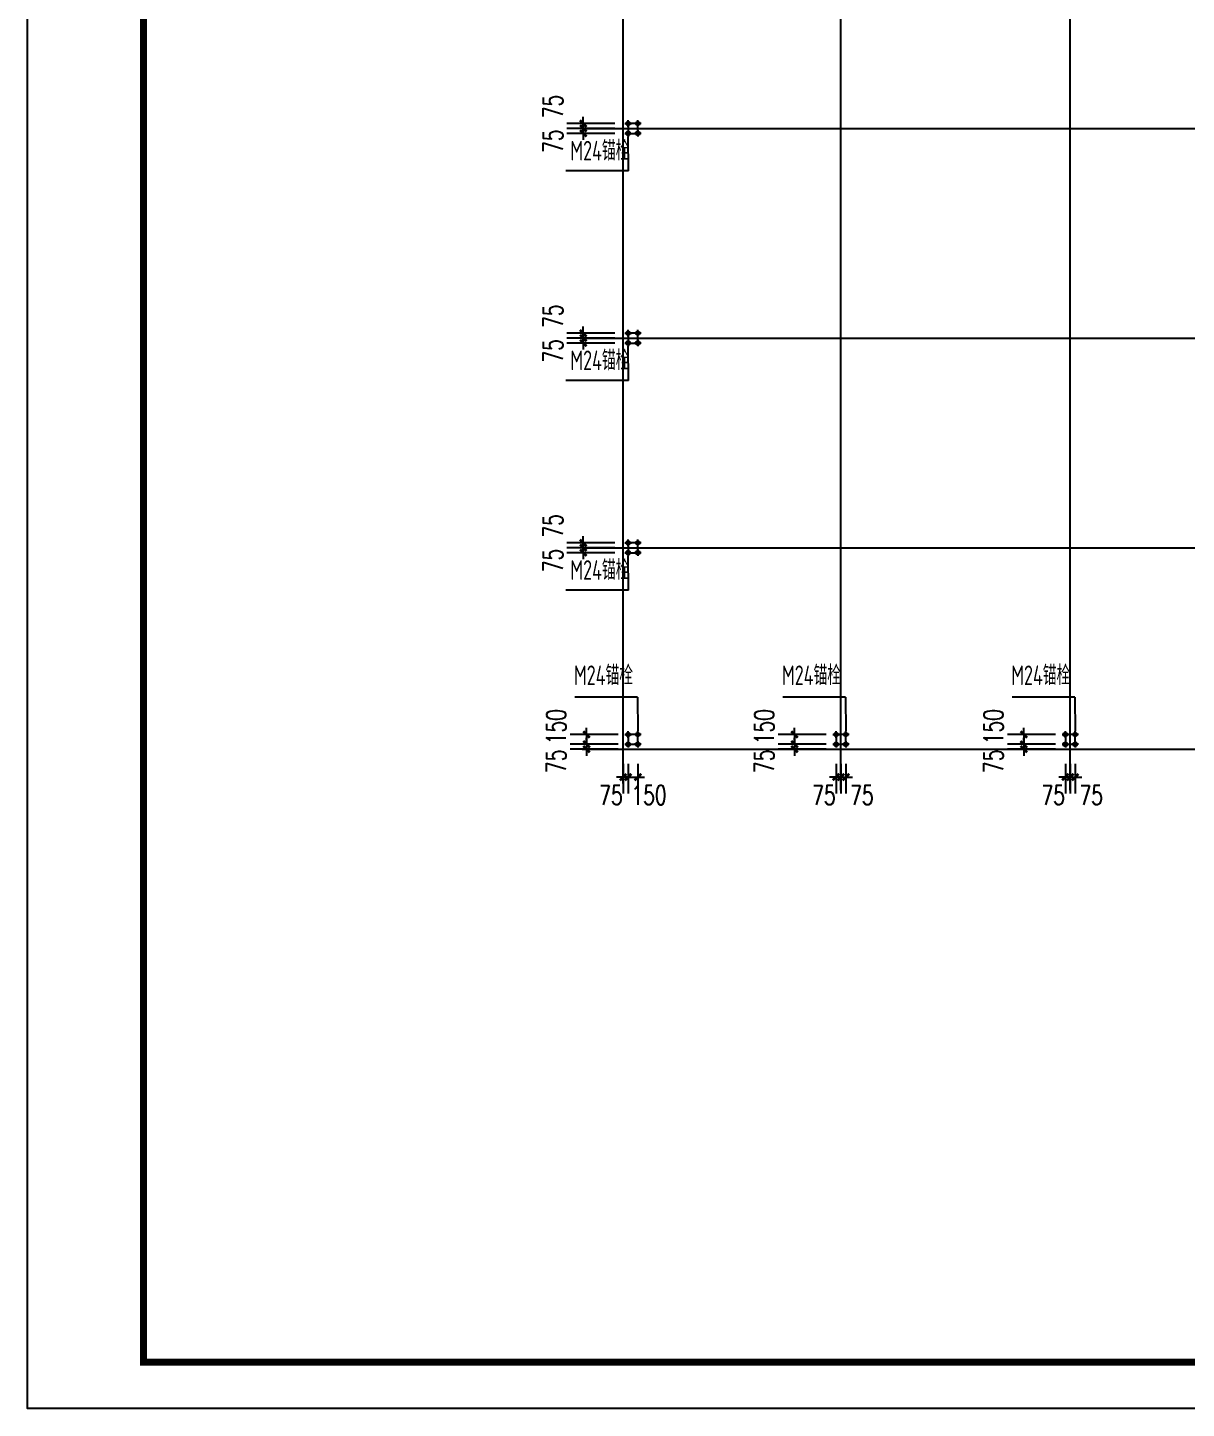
# Model space of a CAD drawing. Extents: x 180850 to 1399066, y 48356 to 327880.
# Drawn here: x 430995 to 466373, y 136382 to 178529 of the extents above; entities that cross this region are included whole.
import ezdxf
from ezdxf.enums import TextEntityAlignment as Align

# ---------------------------------------------------------------- set-up
doc = ezdxf.new("R2010")
doc.units = 0
doc.header["$LTSCALE"] = 1000
for name, color, linetype in [('AXIS', 3, 'Continuous'), ('DOTE', 1, 'Continuous'), ('PUB_TITLE', 4, 'Continuous'), ('TEXT', 7, 'Continuous')]:
    doc.layers.add(name, color=color, linetype=linetype)
doc.styles.add('_TCH_DIM_T3', font='SIMPLEX', dxfattribs={"width": 0.705882, "bigfont": 'GBCBIG'})
doc.styles.add('TSSD_Label', font='tssdeng.shx', dxfattribs={"width": 0.7, "bigfont": 'hztxt.shx'})
doc.dimstyles.new('TCH-200-2', dxfattribs={"dimtxt": 595, "dimasz": 200, "dimexe": 500, "dimexo": 600, "dimgap": 252.5, "dimtad": 1, "dimdec": 0, "dimlfac": 0.5, "dimzin": 0, "dimdsep": 46, "dimtxsty": '_TCH_DIM_T3', "dimblk": 'ARCHTICK', "dimcen": 0.09, "dimclrd": 124, "dimclre": 124, "dimclrt": 7, "dimazin": 2, "dimtfac": 1, "dimtdec": 0, "dimtix": 1, "dimtmove": 2, "dimatfit": 3, "dimfxl": 1, "dimtolj": 1, "dimtzin": 0, "dimarcsym": 0})

# ---------------------------------------------------------------- blocks, each defined once
blk = doc.blocks.new('_ArchTick')
at = {"color": 0, "linetype": 'ByBlock', "const_width": 0.4}
blk.add_lwpolyline([(-0.5, -0.5), (0.5, 0.5)], dxfattribs=at)
blk = doc.blocks.new('*D1612')
at = {"color": 124, "linetype": 'ByBlock', "lineweight": -2, "transparency": 16777216}
for p, q in [((447960, 175602), (447960, 175802)), ((448928, 175602), (447460, 175602)), ((448928, 175452), (447460, 175452)), ((447960, 175602), (447960, 175452)), ((447960, 175452), (447960, 175252))]:
    blk.add_line(p, q, dxfattribs=at)
at = {"layer": 'Defpoints', "color": 0, "linetype": 'ByBlock', "transparency": 16777216}
for p in [(447960, 175452), (449528, 175602), (449528, 175452)]:
    blk.add_point(p, dxfattribs=at)
at = {"color": 124, "linetype": 'ByBlock', "lineweight": -2, "transparency": 16777216, "xscale": 200, "yscale": 200, "zscale": 200}
for p, rotation in [((447960, 175602), 270), ((447960, 175452), 90)]:
    blk.add_blockref('_ArchTick', p, dxfattribs=dict(at, rotation=rotation))
at = {"color": 7, "linetype": 'ByBlock', "transparency": 16777216, "insert": (447034, 176121), "char_height": 595, "attachment_point": 5, "rotation": 90, "style": '_TCH_DIM_T3'}
blk.add_mtext('\\A1;75', dxfattribs=at)
blk = doc.blocks.new('*D1613')
at = {"color": 124, "linetype": 'ByBlock', "lineweight": -2, "transparency": 16777216}
for p, q in [((448928, 175452), (447460, 175452)), ((447960, 175452), (447960, 175652)), ((447960, 175302), (447960, 175452)), ((448928, 175302), (447460, 175302)), ((447960, 175302), (447960, 175102))]:
    blk.add_line(p, q, dxfattribs=at)
at = {"layer": 'Defpoints', "color": 0, "linetype": 'ByBlock', "transparency": 16777216}
for p in [(447960, 175452), (449528, 175452), (449528, 175302)]:
    blk.add_point(p, dxfattribs=at)
at = {"color": 124, "linetype": 'ByBlock', "lineweight": -2, "transparency": 16777216, "xscale": 200, "yscale": 200, "zscale": 200}
for p, rotation in [((447960, 175452), 270), ((447960, 175302), 90)]:
    blk.add_blockref('_ArchTick', p, dxfattribs=dict(at, rotation=rotation))
at = {"color": 7, "linetype": 'ByBlock', "transparency": 16777216, "insert": (447034, 175063), "char_height": 595, "attachment_point": 5, "rotation": 90, "style": '_TCH_DIM_T3'}
blk.add_mtext('\\A1;75', dxfattribs=at)
blk = doc.blocks.new('*D1614')
at = {"color": 124, "linetype": 'ByBlock', "lineweight": -2, "transparency": 16777216}
for p, q in [((448928, 169202), (447460, 169202)), ((448928, 169052), (447460, 169052)), ((447960, 169202), (447960, 169402)), ((447960, 169202), (447960, 169052)), ((447960, 169052), (447960, 168852))]:
    blk.add_line(p, q, dxfattribs=at)
at = {"layer": 'Defpoints', "color": 0, "linetype": 'ByBlock', "transparency": 16777216}
for p in [(447960, 169052), (449528, 169202), (449528, 169052)]:
    blk.add_point(p, dxfattribs=at)
at = {"color": 124, "linetype": 'ByBlock', "lineweight": -2, "transparency": 16777216, "xscale": 200, "yscale": 200, "zscale": 200}
for p, rotation in [((447960, 169202), 270), ((447960, 169052), 90)]:
    blk.add_blockref('_ArchTick', p, dxfattribs=dict(at, rotation=rotation))
at = {"color": 7, "linetype": 'ByBlock', "transparency": 16777216, "insert": (447034, 169721), "char_height": 595, "attachment_point": 5, "rotation": 90, "style": '_TCH_DIM_T3'}
blk.add_mtext('\\A1;75', dxfattribs=at)
blk = doc.blocks.new('*D1615')
at = {"color": 124, "linetype": 'ByBlock', "lineweight": -2, "transparency": 16777216}
for p, q in [((448928, 169052), (447460, 169052)), ((447960, 169052), (447960, 169252)), ((447960, 168902), (447960, 169052)), ((448928, 168902), (447460, 168902)), ((447960, 168902), (447960, 168702))]:
    blk.add_line(p, q, dxfattribs=at)
at = {"layer": 'Defpoints', "color": 0, "linetype": 'ByBlock', "transparency": 16777216}
for p in [(447960, 169052), (449528, 169052), (449528, 168902)]:
    blk.add_point(p, dxfattribs=at)
at = {"color": 124, "linetype": 'ByBlock', "lineweight": -2, "transparency": 16777216, "xscale": 200, "yscale": 200, "zscale": 200}
for p, rotation in [((447960, 169052), 270), ((447960, 168902), 90)]:
    blk.add_blockref('_ArchTick', p, dxfattribs=dict(at, rotation=rotation))
at = {"color": 7, "linetype": 'ByBlock', "transparency": 16777216, "insert": (447034, 168663), "char_height": 595, "attachment_point": 5, "rotation": 90, "style": '_TCH_DIM_T3'}
blk.add_mtext('\\A1;75', dxfattribs=at)
blk = doc.blocks.new('*D1616')
at = {"color": 124, "linetype": 'ByBlock', "lineweight": -2, "transparency": 16777216}
for p, q in [((448928, 162802), (447460, 162802)), ((447960, 162802), (447960, 163002)), ((447960, 162802), (447960, 162652)), ((448928, 162652), (447460, 162652)), ((447960, 162652), (447960, 162452))]:
    blk.add_line(p, q, dxfattribs=at)
at = {"layer": 'Defpoints', "color": 0, "linetype": 'ByBlock', "transparency": 16777216}
for p in [(449528, 162802), (447960, 162652), (449528, 162652)]:
    blk.add_point(p, dxfattribs=at)
at = {"color": 124, "linetype": 'ByBlock', "lineweight": -2, "transparency": 16777216, "xscale": 200, "yscale": 200, "zscale": 200}
for p, rotation in [((447960, 162802), 270), ((447960, 162652), 90)]:
    blk.add_blockref('_ArchTick', p, dxfattribs=dict(at, rotation=rotation))
at = {"color": 7, "linetype": 'ByBlock', "transparency": 16777216, "insert": (447034, 163321), "char_height": 595, "attachment_point": 5, "rotation": 90, "style": '_TCH_DIM_T3'}
blk.add_mtext('\\A1;75', dxfattribs=at)
blk = doc.blocks.new('*D1617')
at = {"color": 124, "linetype": 'ByBlock', "lineweight": -2, "transparency": 16777216}
for p, q in [((447960, 162652), (447960, 162852)), ((448928, 162652), (447460, 162652)), ((448928, 162502), (447460, 162502)), ((447960, 162502), (447960, 162652)), ((447960, 162502), (447960, 162302))]:
    blk.add_line(p, q, dxfattribs=at)
at = {"layer": 'Defpoints', "color": 0, "linetype": 'ByBlock', "transparency": 16777216}
for p in [(447960, 162652), (449528, 162652), (449528, 162502)]:
    blk.add_point(p, dxfattribs=at)
at = {"color": 124, "linetype": 'ByBlock', "lineweight": -2, "transparency": 16777216, "xscale": 200, "yscale": 200, "zscale": 200}
for p, rotation in [((447960, 162652), 270), ((447960, 162502), 90)]:
    blk.add_blockref('_ArchTick', p, dxfattribs=dict(at, rotation=rotation))
at = {"color": 7, "linetype": 'ByBlock', "transparency": 16777216, "insert": (447034, 162263), "char_height": 595, "attachment_point": 5, "rotation": 90, "style": '_TCH_DIM_T3'}
blk.add_mtext('\\A1;75', dxfattribs=at)
blk = doc.blocks.new('*D1626')
at = {"color": 124, "linetype": 'ByBlock', "lineweight": -2, "transparency": 16777216}
for p, q in [((454409, 156652), (454409, 156852)), ((455377, 156652), (453909, 156652)), ((455377, 156502), (453909, 156502)), ((454409, 156652), (454409, 156502)), ((454409, 156502), (454409, 156302))]:
    blk.add_line(p, q, dxfattribs=at)
at = {"layer": 'Defpoints', "color": 0, "linetype": 'ByBlock', "transparency": 16777216}
for p in [(454409, 156502), (455977, 156652), (455977, 156502)]:
    blk.add_point(p, dxfattribs=at)
at = {"color": 124, "linetype": 'ByBlock', "lineweight": -2, "transparency": 16777216, "xscale": 200, "yscale": 200, "zscale": 200}
for p, rotation in [((454409, 156652), 270), ((454409, 156502), 90)]:
    blk.add_blockref('_ArchTick', p, dxfattribs=dict(at, rotation=rotation))
at = {"color": 7, "linetype": 'ByBlock', "transparency": 16777216, "insert": (453483, 156133), "char_height": 595, "attachment_point": 5, "rotation": 90, "style": '_TCH_DIM_T3'}
blk.add_mtext('\\A1;75', dxfattribs=at)
blk = doc.blocks.new('*D1627')
at = {"color": 124, "linetype": 'ByBlock', "lineweight": -2, "transparency": 16777216}
for p, q in [((455377, 156952), (453909, 156952)), ((454409, 156952), (454409, 157152)), ((454409, 156952), (454409, 156652)), ((455377, 156652), (453909, 156652)), ((454409, 156652), (454409, 156452))]:
    blk.add_line(p, q, dxfattribs=at)
at = {"layer": 'Defpoints', "color": 0, "linetype": 'ByBlock', "transparency": 16777216}
for p in [(455977, 156952), (454409, 156652), (455977, 156652)]:
    blk.add_point(p, dxfattribs=at)
at = {"color": 124, "linetype": 'ByBlock', "lineweight": -2, "transparency": 16777216, "xscale": 200, "yscale": 200, "zscale": 200}
for p, rotation in [((454409, 156952), 270), ((454409, 156652), 90)]:
    blk.add_blockref('_ArchTick', p, dxfattribs=dict(at, rotation=rotation))
at = {"color": 7, "linetype": 'ByBlock', "transparency": 16777216, "insert": (453483, 157191), "char_height": 595, "attachment_point": 5, "rotation": 90, "style": '_TCH_DIM_T3'}
blk.add_mtext('\\A1;150', dxfattribs=at)
blk = doc.blocks.new('*D1628')
at = {"color": 124, "linetype": 'ByBlock', "lineweight": -2, "transparency": 16777216}
for p, q in [((455827, 156052), (455827, 155152)), ((455977, 156052), (455977, 155152)), ((455827, 155652), (455627, 155652)), ((455827, 155652), (455977, 155652)), ((455977, 155652), (456177, 155652))]:
    blk.add_line(p, q, dxfattribs=at)
at = {"layer": 'Defpoints', "color": 0, "linetype": 'ByBlock', "transparency": 16777216}
for p in [(455827, 156652), (455977, 156652), (455977, 155652)]:
    blk.add_point(p, dxfattribs=at)
at = {"color": 124, "linetype": 'ByBlock', "lineweight": -2, "transparency": 16777216, "xscale": 200, "yscale": 200, "zscale": 200}
blk.add_blockref('_ArchTick', (455827, 155652), dxfattribs=at)
at = {"color": 124, "linetype": 'ByBlock', "lineweight": -2, "transparency": 16777216, "xscale": 200, "yscale": 200, "zscale": 200, "rotation": 180}
blk.add_blockref('_ArchTick', (455977, 155652), dxfattribs=at)
at = {"color": 7, "linetype": 'ByBlock', "transparency": 16777216, "insert": (456465, 155102), "char_height": 595, "attachment_point": 5, "style": '_TCH_DIM_T3'}
blk.add_mtext('\\A1;75', dxfattribs=at)
blk = doc.blocks.new('*D1629')
at = {"color": 124, "linetype": 'ByBlock', "lineweight": -2, "transparency": 16777216}
for p, q in [((455677, 156052), (455677, 155152)), ((455827, 156052), (455827, 155152)), ((455677, 155652), (455477, 155652)), ((455827, 155652), (455677, 155652)), ((455827, 155652), (456027, 155652))]:
    blk.add_line(p, q, dxfattribs=at)
at = {"layer": 'Defpoints', "color": 0, "linetype": 'ByBlock', "transparency": 16777216}
for p in [(455677, 156652), (455827, 156652), (455677, 155652)]:
    blk.add_point(p, dxfattribs=at)
at = {"color": 124, "linetype": 'ByBlock', "lineweight": -2, "transparency": 16777216, "xscale": 200, "yscale": 200, "zscale": 200}
blk.add_blockref('_ArchTick', (455677, 155652), dxfattribs=at)
at = {"color": 124, "linetype": 'ByBlock', "lineweight": -2, "transparency": 16777216, "xscale": 200, "yscale": 200, "zscale": 200, "rotation": 180}
blk.add_blockref('_ArchTick', (455827, 155652), dxfattribs=at)
at = {"color": 7, "linetype": 'ByBlock', "transparency": 16777216, "insert": (455305, 155102), "char_height": 595, "attachment_point": 5, "style": '_TCH_DIM_T3'}
blk.add_mtext('\\A1;75', dxfattribs=at)
blk = doc.blocks.new('*D1630')
at = {"color": 124, "linetype": 'ByBlock', "lineweight": -2, "transparency": 16777216}
for p, q in [((448059, 156652), (448059, 156852)), ((449027, 156652), (447559, 156652)), ((449027, 156502), (447559, 156502)), ((448059, 156652), (448059, 156502)), ((448059, 156502), (448059, 156302))]:
    blk.add_line(p, q, dxfattribs=at)
at = {"layer": 'Defpoints', "color": 0, "linetype": 'ByBlock', "transparency": 16777216}
for p in [(448059, 156502), (449627, 156652), (449627, 156502)]:
    blk.add_point(p, dxfattribs=at)
at = {"color": 124, "linetype": 'ByBlock', "lineweight": -2, "transparency": 16777216, "xscale": 200, "yscale": 200, "zscale": 200}
for p, rotation in [((448059, 156652), 270), ((448059, 156502), 90)]:
    blk.add_blockref('_ArchTick', p, dxfattribs=dict(at, rotation=rotation))
at = {"color": 7, "linetype": 'ByBlock', "transparency": 16777216, "insert": (447133, 156133), "char_height": 595, "attachment_point": 5, "rotation": 90, "style": '_TCH_DIM_T3'}
blk.add_mtext('\\A1;75', dxfattribs=at)
blk = doc.blocks.new('*D1631')
at = {"color": 124, "linetype": 'ByBlock', "lineweight": -2, "transparency": 16777216}
for p, q in [((449027, 156952), (447559, 156952)), ((448059, 156952), (448059, 157152)), ((448059, 156952), (448059, 156652)), ((449027, 156652), (447559, 156652)), ((448059, 156652), (448059, 156452))]:
    blk.add_line(p, q, dxfattribs=at)
at = {"layer": 'Defpoints', "color": 0, "linetype": 'ByBlock', "transparency": 16777216}
for p in [(449627, 156952), (448059, 156652), (449627, 156652)]:
    blk.add_point(p, dxfattribs=at)
at = {"color": 124, "linetype": 'ByBlock', "lineweight": -2, "transparency": 16777216, "xscale": 200, "yscale": 200, "zscale": 200}
for p, rotation in [((448059, 156952), 270), ((448059, 156652), 90)]:
    blk.add_blockref('_ArchTick', p, dxfattribs=dict(at, rotation=rotation))
at = {"color": 7, "linetype": 'ByBlock', "transparency": 16777216, "insert": (447133, 157191), "char_height": 595, "attachment_point": 5, "rotation": 90, "style": '_TCH_DIM_T3'}
blk.add_mtext('\\A1;150', dxfattribs=at)
blk = doc.blocks.new('*D1632')
at = {"color": 124, "linetype": 'ByBlock', "lineweight": -2, "transparency": 16777216}
for p, q in [((449327, 156052), (449327, 155152)), ((449627, 156052), (449627, 155152)), ((449327, 155652), (449127, 155652)), ((449327, 155652), (449627, 155652)), ((449627, 155652), (449827, 155652))]:
    blk.add_line(p, q, dxfattribs=at)
at = {"layer": 'Defpoints', "color": 0, "linetype": 'ByBlock', "transparency": 16777216}
for p in [(449327, 156652), (449627, 156652), (449627, 155652)]:
    blk.add_point(p, dxfattribs=at)
at = {"color": 124, "linetype": 'ByBlock', "lineweight": -2, "transparency": 16777216, "xscale": 200, "yscale": 200, "zscale": 200}
blk.add_blockref('_ArchTick', (449327, 155652), dxfattribs=at)
at = {"color": 124, "linetype": 'ByBlock', "lineweight": -2, "transparency": 16777216, "xscale": 200, "yscale": 200, "zscale": 200, "rotation": 180}
blk.add_blockref('_ArchTick', (449627, 155652), dxfattribs=at)
at = {"color": 7, "linetype": 'ByBlock', "transparency": 16777216, "insert": (449965, 155102), "char_height": 595, "attachment_point": 5, "style": '_TCH_DIM_T3'}
blk.add_mtext('\\A1;150', dxfattribs=at)
blk = doc.blocks.new('*D1633')
at = {"color": 124, "linetype": 'ByBlock', "lineweight": -2, "transparency": 16777216}
for p, q in [((449177, 156052), (449177, 155152)), ((449327, 156052), (449327, 155152)), ((449177, 155652), (448977, 155652)), ((449327, 155652), (449177, 155652)), ((449327, 155652), (449527, 155652))]:
    blk.add_line(p, q, dxfattribs=at)
at = {"layer": 'Defpoints', "color": 0, "linetype": 'ByBlock', "transparency": 16777216}
for p in [(449177, 156652), (449327, 156652), (449177, 155652)]:
    blk.add_point(p, dxfattribs=at)
at = {"color": 124, "linetype": 'ByBlock', "lineweight": -2, "transparency": 16777216, "xscale": 200, "yscale": 200, "zscale": 200}
blk.add_blockref('_ArchTick', (449177, 155652), dxfattribs=at)
at = {"color": 124, "linetype": 'ByBlock', "lineweight": -2, "transparency": 16777216, "xscale": 200, "yscale": 200, "zscale": 200, "rotation": 180}
blk.add_blockref('_ArchTick', (449327, 155652), dxfattribs=at)
at = {"color": 7, "linetype": 'ByBlock', "transparency": 16777216, "insert": (448805, 155102), "char_height": 595, "attachment_point": 5, "style": '_TCH_DIM_T3'}
blk.add_mtext('\\A1;75', dxfattribs=at)
blk = doc.blocks.new('*D1638')
at = {"color": 124, "linetype": 'ByBlock', "lineweight": -2, "transparency": 16777216}
for p, q in [((461409, 156652), (461409, 156852)), ((462377, 156652), (460909, 156652)), ((462377, 156502), (460909, 156502)), ((461409, 156652), (461409, 156502)), ((461409, 156502), (461409, 156302))]:
    blk.add_line(p, q, dxfattribs=at)
at = {"layer": 'Defpoints', "color": 0, "linetype": 'ByBlock', "transparency": 16777216}
for p in [(461409, 156502), (462977, 156652), (462977, 156502)]:
    blk.add_point(p, dxfattribs=at)
at = {"color": 124, "linetype": 'ByBlock', "lineweight": -2, "transparency": 16777216, "xscale": 200, "yscale": 200, "zscale": 200}
for p, rotation in [((461409, 156652), 270), ((461409, 156502), 90)]:
    blk.add_blockref('_ArchTick', p, dxfattribs=dict(at, rotation=rotation))
at = {"color": 7, "linetype": 'ByBlock', "transparency": 16777216, "insert": (460483, 156133), "char_height": 595, "attachment_point": 5, "rotation": 90, "style": '_TCH_DIM_T3'}
blk.add_mtext('\\A1;75', dxfattribs=at)
blk = doc.blocks.new('*D1639')
at = {"color": 124, "linetype": 'ByBlock', "lineweight": -2, "transparency": 16777216}
for p, q in [((462377, 156952), (460909, 156952)), ((461409, 156952), (461409, 157152)), ((461409, 156952), (461409, 156652)), ((462377, 156652), (460909, 156652)), ((461409, 156652), (461409, 156452))]:
    blk.add_line(p, q, dxfattribs=at)
at = {"layer": 'Defpoints', "color": 0, "linetype": 'ByBlock', "transparency": 16777216}
for p in [(462977, 156952), (461409, 156652), (462977, 156652)]:
    blk.add_point(p, dxfattribs=at)
at = {"color": 124, "linetype": 'ByBlock', "lineweight": -2, "transparency": 16777216, "xscale": 200, "yscale": 200, "zscale": 200}
for p, rotation in [((461409, 156952), 270), ((461409, 156652), 90)]:
    blk.add_blockref('_ArchTick', p, dxfattribs=dict(at, rotation=rotation))
at = {"color": 7, "linetype": 'ByBlock', "transparency": 16777216, "insert": (460483, 157191), "char_height": 595, "attachment_point": 5, "rotation": 90, "style": '_TCH_DIM_T3'}
blk.add_mtext('\\A1;150', dxfattribs=at)
blk = doc.blocks.new('*D1640')
at = {"color": 124, "linetype": 'ByBlock', "lineweight": -2, "transparency": 16777216}
for p, q in [((462827, 156052), (462827, 155152)), ((462977, 156052), (462977, 155152)), ((462827, 155652), (462627, 155652)), ((462827, 155652), (462977, 155652)), ((462977, 155652), (463177, 155652))]:
    blk.add_line(p, q, dxfattribs=at)
at = {"layer": 'Defpoints', "color": 0, "linetype": 'ByBlock', "transparency": 16777216}
for p in [(462827, 156652), (462977, 156652), (462977, 155652)]:
    blk.add_point(p, dxfattribs=at)
at = {"color": 124, "linetype": 'ByBlock', "lineweight": -2, "transparency": 16777216, "xscale": 200, "yscale": 200, "zscale": 200}
blk.add_blockref('_ArchTick', (462827, 155652), dxfattribs=at)
at = {"color": 124, "linetype": 'ByBlock', "lineweight": -2, "transparency": 16777216, "xscale": 200, "yscale": 200, "zscale": 200, "rotation": 180}
blk.add_blockref('_ArchTick', (462977, 155652), dxfattribs=at)
at = {"color": 7, "linetype": 'ByBlock', "transparency": 16777216, "insert": (463465, 155102), "char_height": 595, "attachment_point": 5, "style": '_TCH_DIM_T3'}
blk.add_mtext('\\A1;75', dxfattribs=at)
blk = doc.blocks.new('*D1641')
at = {"color": 124, "linetype": 'ByBlock', "lineweight": -2, "transparency": 16777216}
for p, q in [((462677, 156052), (462677, 155152)), ((462827, 156052), (462827, 155152)), ((462677, 155652), (462477, 155652)), ((462827, 155652), (462677, 155652)), ((462827, 155652), (463027, 155652))]:
    blk.add_line(p, q, dxfattribs=at)
at = {"layer": 'Defpoints', "color": 0, "linetype": 'ByBlock', "transparency": 16777216}
for p in [(462677, 156652), (462827, 156652), (462677, 155652)]:
    blk.add_point(p, dxfattribs=at)
at = {"color": 124, "linetype": 'ByBlock', "lineweight": -2, "transparency": 16777216, "xscale": 200, "yscale": 200, "zscale": 200}
blk.add_blockref('_ArchTick', (462677, 155652), dxfattribs=at)
at = {"color": 124, "linetype": 'ByBlock', "lineweight": -2, "transparency": 16777216, "xscale": 200, "yscale": 200, "zscale": 200, "rotation": 180}
blk.add_blockref('_ArchTick', (462827, 155652), dxfattribs=at)
at = {"color": 7, "linetype": 'ByBlock', "transparency": 16777216, "insert": (462305, 155102), "char_height": 595, "attachment_point": 5, "style": '_TCH_DIM_T3'}
blk.add_mtext('\\A1;75', dxfattribs=at)

msp = doc.modelspace()

# ---------------------------------------------------------------- linework, layer by layer
for centre in [(449327, 175602.06), (449327, 175302.06), (449627, 175602.06), (449627, 175302.06), (449327, 169202.06), (449627, 169202.06), (449327, 168902.06), (449627, 168902.06), (449327, 162802.06), (449627, 162802.06), (449327, 162502.06), (449627, 162502.06), (449327, 156952.06), (449627, 156952.06), (455677, 156952.06), (455977, 156952.06), (462677, 156952.06), (462977, 156952.06), (449327, 156652.06), (449627, 156652.06), (455677, 156652.06), (455977, 156652.06), (462677, 156652.06), (462977, 156652.06)]:
    msp.add_circle(centre, 58.52)
at = {"layer": 'AXIS'}
for p, q in [((449226.33, 175602.06), (449427.67, 175602.06)), ((449327, 175501.39), (449327, 175702.73)), ((449327, 175402.73), (449327, 175201.39)), ((449727.67, 175602.06), (449526.33, 175602.06)), ((449627, 175501.39), (449627, 175702.73)), ((449627, 175402.73), (449627, 175201.39)), ((449226.33, 175302.06), (449427.67, 175302.06)), ((449337.74, 174157.62), (449327, 175201.39)), ((449727.67, 175302.06), (449526.33, 175302.06)), ((449337.75, 174156.62), (447427.18, 174156.62)), ((449226.33, 169202.06), (449427.67, 169202.06)), ((449327, 169101.39), (449327, 169302.73)), ((449727.67, 169202.06), (449526.33, 169202.06)), ((449627, 169101.39), (449627, 169302.73)), ((449226.33, 168902.06), (449427.67, 168902.06)), ((449327, 169002.73), (449327, 168801.39)), ((449337.74, 167757.62), (449327, 168801.39)), ((449727.67, 168902.06), (449526.33, 168902.06)), ((449627, 169002.73), (449627, 168801.39)), ((449337.75, 167756.62), (447427.18, 167756.62)), ((449226.33, 162802.06), (449427.67, 162802.06)), ((449327, 162701.39), (449327, 162902.73)), ((449727.67, 162802.06), (449526.33, 162802.06)), ((449627, 162701.39), (449627, 162902.73)), ((449226.33, 162502.06), (449427.67, 162502.06)), ((449327, 162602.73), (449327, 162401.39)), ((449337.74, 161357.62), (449327, 162401.39)), ((449727.67, 162502.06), (449526.33, 162502.06)), ((449627, 162602.73), (449627, 162401.39)), ((449337.75, 161356.62), (447427.18, 161356.62)), ((447705.69, 158097.5), (449616.25, 158097.5)), ((449616.26, 158096.5), (449627, 157052.73)), ((454055.69, 158097.5), (455966.25, 158097.5)), ((455966.26, 158096.5), (455977, 157052.73)), ((461055.69, 158097.5), (462966.25, 158097.5)), ((462966.26, 158096.5), (462977, 157052.73)), ((449226.33, 156952.06), (449427.67, 156952.06)), ((449327, 156851.39), (449327, 157052.73)), ((449727.67, 156952.06), (449526.33, 156952.06)), ((449627, 156851.39), (449627, 157052.73)), ((455576.33, 156952.06), (455777.67, 156952.06)), ((455677, 156851.39), (455677, 157052.73)), ((456077.67, 156952.06), (455876.33, 156952.06)), ((455977, 156851.39), (455977, 157052.73)), ((462576.33, 156952.06), (462777.67, 156952.06)), ((462677, 156851.39), (462677, 157052.73)), ((463077.67, 156952.06), (462876.33, 156952.06)), ((462977, 156851.39), (462977, 157052.73)), ((449226.33, 156652.06), (449427.67, 156652.06)), ((449327, 156752.73), (449327, 156551.39)), ((449727.67, 156652.06), (449526.33, 156652.06)), ((449627, 156752.73), (449627, 156551.39)), ((455576.33, 156652.06), (455777.67, 156652.06)), ((455677, 156752.73), (455677, 156551.39)), ((456077.67, 156652.06), (455876.33, 156652.06)), ((455977, 156752.73), (455977, 156551.39)), ((462576.33, 156652.06), (462777.67, 156652.06)), ((462677, 156752.73), (462677, 156551.39)), ((463077.67, 156652.06), (462876.33, 156652.06)), ((462977, 156752.73), (462977, 156551.39))]:
    msp.add_line(p, q, dxfattribs=at)
at = {"layer": 'DOTE'}
for p, q in [((449177, 155452.06), (449177, 208652.06)), ((455827, 155252.06), (455827, 208452.06)), ((462827, 155252.06), (462827, 208452.06)), ((447927, 175452.06), (499927, 175452.06)), ((447927, 169052.06), (499927, 169052.06)), ((447927, 162652.06), (499927, 162652.06)), ((447927, 156502.06), (499927, 156502.06))]:
    msp.add_line(p, q, dxfattribs=at)
for points in [[(449627, 175602.06), (449327, 175602.06), (449327, 175302.06), (449627, 175302.06)], [(449627, 169202.06), (449327, 169202.06), (449327, 168902.06), (449627, 168902.06)], [(449627, 162802.06), (449327, 162802.06), (449327, 162502.06), (449627, 162502.06)], [(449327, 156652.06), (449627, 156652.06), (449627, 156952.06), (449327, 156952.06)], [(455677, 156652.06), (455977, 156652.06), (455977, 156952.06), (455677, 156952.06)], [(462677, 156652.06), (462977, 156652.06), (462977, 156952.06), (462677, 156952.06)]]:
    msp.add_lwpolyline(points, close=True, dxfattribs=at)
at = {"layer": 'PUB_TITLE'}
msp.add_lwpolyline([(430995.03, 220381.89), (549924.21, 220381.89), (549924.21, 136381.97), (430995.03, 136381.97)], close=True, dxfattribs=at)
at = {"layer": 'PUB_TITLE', "const_width": 212.12}
msp.add_lwpolyline([(434530.38, 137796.11), (434530.38, 218967.75), (548510.07, 218967.75), (548510.07, 137796.11)], close=True, dxfattribs=at)

# ---------------------------------------------------------------- texts
at = {"layer": 'TEXT', "style": 'TSSD_Label', "width": 0.7}
for p in [(448466.74, 174293.64), (448466.74, 167893.64), (448466.74, 161493.64), (448576.7, 158279.56), (454926.7, 158279.56), (461926.7, 158279.56)]:
    msp.add_text('M24锚栓', height=600, dxfattribs=at).set_placement(p, align=Align.BOTTOM_CENTER)

# ---------------------------------------------------------------- dimensions: what is measured, and where the dimension line sits
at = {"linetype": 'ByBlock'}
for base, p1, p2, angle, picture, middle in [((447960.32, 175452.06), (449528.34, 175602.06), (449528.34, 175452.06), 90, '*D1612', (447033.96, 176121.27)), ((447960.32, 175452.06), (449528.34, 175302.06), (449528.34, 175452.06), 270, '*D1613', (447033.96, 175063.37)), ((447960.32, 169052.06), (449528.34, 169202.06), (449528.34, 169052.06), 90, '*D1614', (447033.96, 169721.27)), ((447960.32, 169052.06), (449528.34, 168902.06), (449528.34, 169052.06), 270, '*D1615', (447033.96, 168663.37)), ((447960.32, 162652.06), (449528.34, 162802.06), (449528.34, 162652.06), 90, '*D1616', (447033.96, 163321.27)), ((447960.32, 162652.06), (449528.34, 162502.06), (449528.34, 162652.06), 270, '*D1617', (447033.96, 162263.37)), ((448058.98, 156652.06), (449627, 156952.06), (449627, 156652.06), 90, '*D1631', (447132.62, 157190.75)), ((454408.98, 156652.06), (455977, 156952.06), (455977, 156652.06), 90, '*D1627', (453482.62, 157190.75)), ((461408.98, 156652.06), (462977, 156952.06), (462977, 156652.06), 90, '*D1639', (460482.62, 157190.75)), ((448058.98, 156502.06), (449627, 156652.06), (449627, 156502.06), 270, '*D1630', (447132.62, 156132.85)), ((454408.98, 156502.06), (455977, 156652.06), (455977, 156502.06), 270, '*D1626', (453482.62, 156132.85)), ((461408.98, 156502.06), (462977, 156652.06), (462977, 156502.06), 270, '*D1638', (460482.62, 156132.85)), ((449177, 155651.84), (449327, 156652.06), (449177, 156652.06), 180, '*D1633', (448805.34, 155101.84)), ((455677, 155651.84), (455827, 156652.06), (455677, 156652.06), 180, '*D1629', (455305.34, 155101.84)), ((462677, 155651.84), (462827, 156652.06), (462677, 156652.06), 180, '*D1641', (462305.34, 155101.84))]:
    dim = msp.add_linear_dim(base=base, p1=p1, p2=p2, angle=angle, dimstyle='TCH-200-2', dxfattribs=at)
    dim.commit()
    dim.dimension.update_dxf_attribs({"geometry": picture, "text_midpoint": middle, "dimtype": 160})
for base, p1, p2, picture, middle in [((449627, 155651.84), (449327, 156652.06), (449627, 156652.06), '*D1632', (449965.21, 155101.84)), ((455977, 155651.84), (455827, 156652.06), (455977, 156652.06), '*D1628', (456465.21, 155101.84)), ((462977, 155651.84), (462827, 156652.06), (462977, 156652.06), '*D1640', (463465.21, 155101.84))]:
    dim = msp.add_linear_dim(base=base, p1=p1, p2=p2, dimstyle='TCH-200-2', dxfattribs=at)
    dim.commit()
    dim.dimension.update_dxf_attribs({"geometry": picture, "text_midpoint": middle, "dimtype": 160})

doc.saveas('drawing.dxf')
